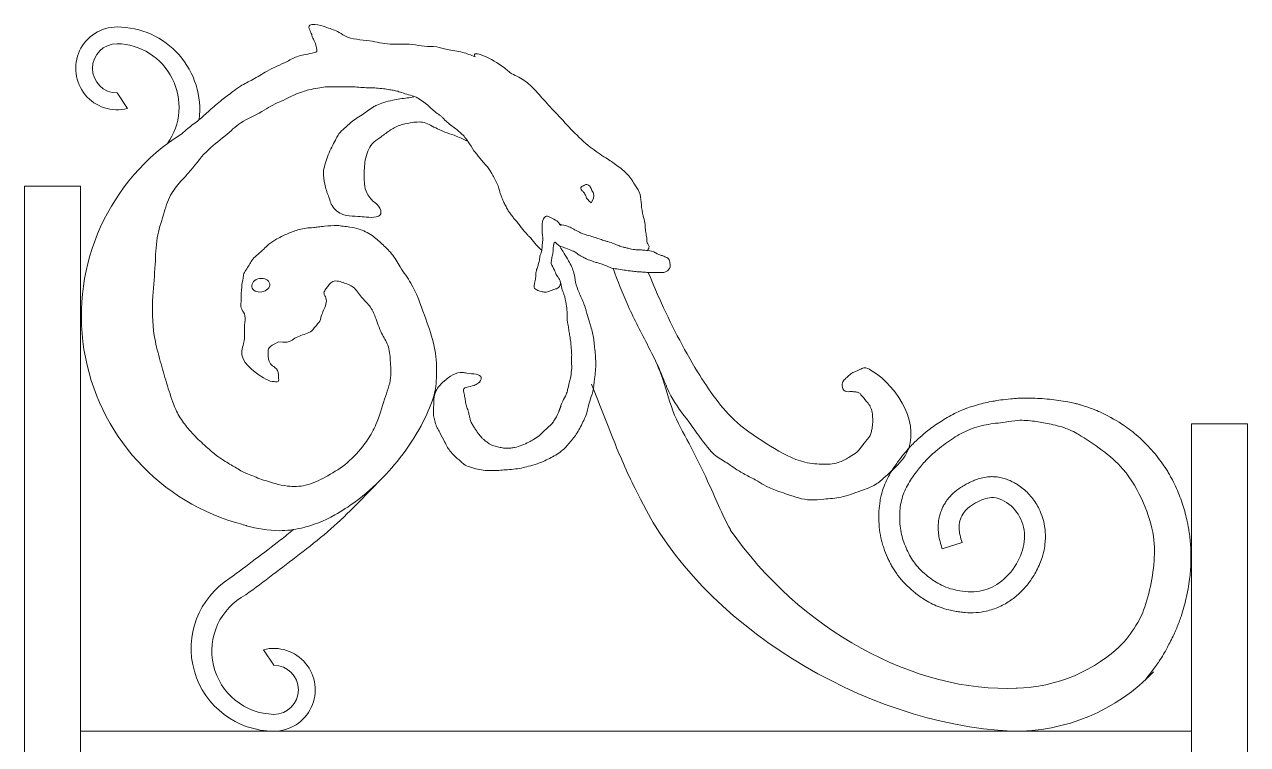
# Model space of a CAD drawing. Header units: millimetres. Extents: x -644 to 652, y 0 to 1491.
# Drawn here: x 7.2 to 322.2, y 1305.5 to 1490.9 of the extents above; entities that cross this region are included whole.
import ezdxf

# ---------------------------------------------------------------- set-up
doc = ezdxf.new("R2010")
doc.units = ezdxf.units.MM
doc.layers.add('ceco.net 171', color=7, linetype='Continuous')

msp = doc.modelspace()

# ---------------------------------------------------------------- linework, layer by layer
at = {"layer": 'ceco.net 171', "lineweight": 5}
for p, q in [((31.05, 1473.25), (33.73, 1469.28)), ((7.2, 0), (7.2, 1449.25)), ((7.2, 1449.25), (21.6, 1449.25)), ((21.6, 14.4), (21.6, 1449.25)), ((307.8, 14.4), (307.8, 1388.06)), ((307.8, 1388.06), (322.2, 1388.06)), ((322.2, 0), (322.2, 1388.06)), ((248.68, 1357.55), (243.55, 1355.93)), ((71.43, 1325.95), (68.75, 1329.93)), ((307.8, 1308.96), (21.6, 1308.96))]:
    msp.add_line(p, q, dxfattribs=at)
for centre, radius, start, end in [((31.05, 1479.59), 10.65, 90, 284.5647), ((31.05, 1468.93), 21.31, 353.071, 90), ((31.05, 1479.59), 6.33, 90, 270), ((30.71, 1469.62), 16.31, 324.7809, 88.8132), ((77.33, 1415.85), 55.47, 122.2458, 255.6164), ((71.43, 1330.27), 21.31, 122.1157, 270), ((71.77, 1329.59), 16.31, 117.4569, 268.8132), ((71.43, 1319.61), 10.65, 270, 104.5647), ((261.83, 1360.36), 40.34, 271.0527, 315.0145), ((71.43, 1319.61), 6.33, 270, 90), ((262.45, 1357.87), 48.92, 268.8794, 316.5685)]:
    msp.add_arc(centre, radius, start, end, dxfattribs=at)
at = {"layer": 'ceco.net 171', "lineweight": 5, "extrusion": (0, 0, -1)}
msp.add_ellipse((68.05, 1423.75), major_axis=(2.31, 0.38), ratio=0.745013, dxfattribs=at)
for centre, major_axis, ratio, start_param, end_param in [((237.32, 1369.33), (-73.07, 39.04), 0.632036, 4.067953, 5.57081), ((238.69, 1380.33), (-54.02, 46.83), 0.705323, 3.772195, 5.066308)]:
    msp.add_ellipse(centre, major_axis=major_axis, ratio=ratio, start_param=start_param, end_param=end_param, dxfattribs=at)
at = {"layer": 'ceco.net 171', "lineweight": 5}
for points, knots in [([(47.74, 1462.76), (48.24, 1463.2), (49.61, 1464.48), (52.2, 1466.22), (54.94, 1468.9), (57.86, 1471.33), (60.51, 1473.35), (63.19, 1475.38), (66.2, 1476.66), (70, 1479.24), (74.04, 1480.9), (78.12, 1483.12), (80.46, 1483.23), (82.61, 1483.84), (82.46, 1484.57), (82.35, 1485.47), (82.01, 1486.37), (81.62, 1487.12), (81.33, 1487.59), (81.22, 1488.33), (80.63, 1489.44), (80.22, 1490.82), (82.92, 1490.96), (85.23, 1489.92), (87.49, 1489.44), (90.86, 1486.99), (95.76, 1486.95), (101.45, 1485.47), (106.28, 1486.08), (110.2, 1485.09), (113.26, 1485.36), (116.44, 1484.2), (119.88, 1483.96), (122.19, 1482.98), (123.24, 1482.53)], [24.587765, 24.587765, 24.587765, 24.587765, 27.3882, 32.434113, 37.4893, 43.347551, 48.207539, 51.447506, 56.540618, 62.585281, 70.527779, 74.975587, 81.003799, 81.956917, 82.667619, 83.672755, 85.920393, 86.55613, 87.191866, 88.197002, 89.545257, 90.966193, 91.970918, 94.704339, 99.428672, 102.426984, 111.459653, 118.959038, 126.921527, 131.243497, 135.657745, 139.484265, 145.141901, 149.866209, 149.866209, 149.866209, 149.866209]), ([(123.24, 1482.53), (122.02, 1484.82), (130.04, 1480.78), (132.37, 1478.25), (135.21, 1477.07), (138.02, 1474.94), (140.95, 1471.36), (144.57, 1467.6), (148.44, 1463.36), (152.51, 1459.41), (156.55, 1456.8), (159.87, 1454.6), (162.68, 1452.41), (164.38, 1449.66), (165.98, 1447.17), (166.03, 1444.41), (166.4, 1441.96), (167.08, 1439.87), (167.06, 1438.16), (167.31, 1436.87), (167.54, 1435.77), (167.39, 1434.59), (168.36, 1433.75), (167.8, 1432.91), (167.68, 1432.71)], [0, 0, 0, 0, 10.795536, 14.636052, 17.369964, 23.055565, 29.300466, 36.548764, 44.800784, 53.246284, 60.070428, 64.763139, 69.89808, 74.708306, 78.204856, 81.925172, 85.945704, 88.566889, 90.987508, 92.997768, 94.002904, 95.714556, 97.648045, 98.446793, 98.446793, 98.446793, 98.446793]), ([(140.34, 1432.67), (140.94, 1432.34), (138.86, 1434.17), (138.27, 1435.05), (137.61, 1435.93), (136.9, 1436.54), (136.33, 1437.25), (135.64, 1437.99), (134.91, 1438.91), (134.26, 1439.85), (133.48, 1440.66), (132.85, 1441.48), (132.2, 1442.28), (131.6, 1443.23), (131.11, 1444.24), (130.51, 1445.36), (130.12, 1446.44), (129.67, 1447.43), (129.48, 1448.51), (129.08, 1449.77), (128.33, 1451.02), (127.74, 1452.22), (127.14, 1453.28), (126.36, 1454.37), (125.32, 1455.38), (124.48, 1456.51), (123.7, 1457.47), (122.6, 1458.76), (121.78, 1460.35), (120.65, 1461.86), (119.65, 1462.88), (118.55, 1463.88), (117.28, 1464.71), (116.08, 1465.73), (115.13, 1466.62), (114.23, 1467.54), (112.65, 1468.47), (111.2, 1470.14), (109.27, 1471.37), (108.08, 1472.23), (106.64, 1472.64), (105.29, 1473.02), (103.79, 1473.56), (102.48, 1473.92), (101.14, 1474.11), (99.61, 1474.36), (97.9, 1474.52), (96.12, 1474.59), (94.27, 1474.63), (92.18, 1474.84), (89.82, 1474.82), (87.28, 1474.82), (84.88, 1474.91), (82.65, 1474.39), (81.17, 1474.27), (80.44, 1474.03)], [0, 0, 0, 0, 2.858829, 4.479613, 6.100397, 7.105521, 8.416085, 9.855668, 11.347515, 13.281004, 14.591569, 16.030249, 17.606043, 18.883434, 20.693502, 22.277733, 24.171875, 25.47232, 26.782876, 28.716422, 30.941499, 32.848707, 34.269256, 36.047471, 38.384006, 40.290291, 41.911075, 43.531859, 47.359538, 49.293028, 51.388925, 53.317298, 55.449388, 57.681619, 59.878602, 60.883738, 63.015845, 67.442984, 69.950555, 72.571751, 73.470589, 76.151698, 78.418006, 80.118803, 81.767769, 84.077823, 86.548817, 88.929737, 91.491454, 94.266433, 97.682123, 101.309249, 104.861605, 107.620082, 110.863477, 110.863477, 110.863477, 110.863477]), ([(65.48, 1374.88), (64.08, 1375.44), (63.24, 1375.77), (61.84, 1376.69), (60.27, 1377.53), (58.87, 1378.47), (56.7, 1379.8), (54.12, 1382.08), (51.44, 1384.48), (49.41, 1386.73), (48.1, 1388.5), (46.62, 1390.52), (45.13, 1394.21), (43.57, 1399.32), (41.93, 1405), (40.13, 1412), (40.05, 1420.4), (40.97, 1428.63), (41.02, 1435.78), (42.97, 1441.63), (44.37, 1446.82), (47.09, 1450.1), (50.38, 1453.6), (53.6, 1458.18), (58.65, 1461.89), (63.26, 1466.21), (67.77, 1467.92), (71.72, 1470.56), (74.43, 1471.49), (77.46, 1473.33), (79.89, 1473.9), (80.44, 1474.03)], [0, 0, 0, 0, 5.472854, 11.963927, 18.084215, 25.453595, 34.373694, 47.355938, 64.800993, 76.770776, 82.657144, 90.459212, 105.973148, 128.75029, 151.527432, 175.251074, 214.639474, 246.68789, 273.572843, 297.526976, 318.745266, 335.638869, 346.960737, 375.162564, 400.030966, 420.911472, 447.187866, 467.70642, 470.609603, 493.376329, 500.027731, 500.027731, 500.027731, 500.027731]), ([(121.44, 1460.77), (120.94, 1461.03), (119.99, 1461.42), (118.28, 1462.27), (115.97, 1462.94), (113.77, 1463.9), (111.86, 1464.91), (109.62, 1466), (106.78, 1465.63), (103.73, 1465.02), (101.1, 1463.58), (98.93, 1461.77), (96.67, 1460.41), (95.52, 1458.24), (94.95, 1456.07), (94.69, 1453.86), (94.69, 1451.67), (94.73, 1449.59), (95.14, 1447.56), (96.31, 1446.04), (97.66, 1444.77), (99.15, 1443.61), (98.99, 1441.72), (97.29, 1441.11), (95.37, 1441.29), (92.81, 1441.52), (90.64, 1441.53), (88.15, 1442.26), (86.28, 1443.94), (85.79, 1446.13), (85.13, 1447.39), (84.66, 1449.5), (84.08, 1451.55), (84.29, 1453.88), (84.87, 1455.8), (85.6, 1457.84), (86.56, 1459.75), (87.4, 1461.34), (88.24, 1462.97), (89.92, 1464.36), (91.64, 1466.13), (93.76, 1467.36), (95.41, 1468.47), (96.75, 1469.5), (98.19, 1470.23), (99.87, 1470.9), (101.89, 1471.36), (103.9, 1471.74), (105.68, 1471.99), (106.92, 1472.1), (107.47, 1472.22)], [22.98927, 22.98927, 22.98927, 22.98927, 29.467624, 36.657283, 46.13534, 56.872511, 64.543479, 71.507806, 85.462049, 96.488566, 108.076955, 119.801826, 129.768281, 138.179138, 147.657847, 155.634256, 164.815627, 171.24604, 181.414743, 187.721423, 193.361916, 203.333322, 207.79187, 212.248919, 222.21634, 230.62711, 242.251565, 247.295472, 261.140923, 266.781384, 273.08789, 279.394397, 291.52482, 297.955232, 306.175515, 315.002521, 323.222803, 330.892334, 336.090925, 344.309504, 356.434607, 364.506698, 372.578891, 379.765685, 384.222837, 391.409631, 400.716731, 408.067676, 415.684443, 422.174306, 422.174306, 422.174306, 422.174306]), ([(145.17, 1424.83), (145.28, 1424.18), (145.21, 1423.14), (143.53, 1422.66), (142.9, 1422.42), (141.68, 1421.88), (140.53, 1422.09), (139.49, 1422.3), (139.02, 1422.67), (138.27, 1423), (138.75, 1424.79), (138.87, 1425.83), (138.94, 1427.38), (139.26, 1428.24), (139.6, 1429.24), (139.85, 1430.1), (139.85, 1431.22), (140.39, 1432.33), (140.53, 1433.62), (140.6, 1434.77), (140.78, 1435.89), (140.46, 1437.19), (140.52, 1438.55), (140.53, 1439.84), (140.78, 1440.89), (141.65, 1441.8), (142.96, 1440.99), (144.05, 1440.56), (144.87, 1439.8), (145.13, 1439.25), (145.41, 1439.12)], [172.078341, 172.078341, 172.078341, 172.078341, 174.340264, 175.344955, 176.765891, 178.69841, 180.046666, 181.635693, 182.589297, 183.299781, 185.153004, 187.006258, 188.859481, 190.894401, 192.483428, 193.488564, 195.970673, 198.217741, 200.070945, 201.492349, 203.081376, 204.793027, 206.925134, 208.778338, 210.126634, 211.436573, 213.234262, 215.526081, 216.531206, 217.84177, 217.84177, 217.84177, 217.84177]), ([(72.63, 1409.15), (69.85, 1407.88), (70.01, 1406.45), (69.94, 1405.6), (70.25, 1403.35), (72.63, 1402.25), (72.54, 1400.8), (72.76, 1398.83), (71.84, 1398.95), (70.57, 1398.88), (66.74, 1401.05), (62.21, 1404.54), (64.12, 1409.86), (63.7, 1413.13), (64.25, 1416.3), (62.74, 1417.8), (63.03, 1419.22), (63.01, 1420.49), (62.93, 1421.53), (63.17, 1422.83), (63.18, 1424.19), (63.57, 1425.38), (63.59, 1426.85), (64.84, 1428.33), (65.6, 1430.27), (67.36, 1431.74), (68.78, 1432.96), (70.24, 1434.51), (71.99, 1435.55), (74.11, 1436.68), (76.04, 1437.48), (78.03, 1438.15), (79.74, 1438.52), (81.42, 1438.55), (83.03, 1438.8), (84.93, 1438.95), (87.32, 1439.26), (89.37, 1438.91), (91.03, 1438.78), (93.3, 1438.27), (95.04, 1437.58), (97.23, 1436.28), (99.16, 1434.5), (102.07, 1431.83), (104.08, 1428.09), (107.7, 1423.32), (109.98, 1416.42), (112.83, 1409.12), (113.5, 1402.41), (113.15, 1395.85), (110.19, 1388.83), (105.77, 1381.31), (99.4, 1373.85), (93.7, 1368.75), (86.19, 1363.79), (79.56, 1361.19), (72, 1360.19), (66.93, 1361.13), (64.2, 1361.91), (63.55, 1362.11)], [0, 0, 0, 0, 4.837864, 10.310791, 13.370842, 22.290941, 31.419225, 34.907867, 37.644237, 40.703133, 50.280693, 84.821492, 92.378134, 113.15382, 122.282105, 129.056307, 134.698249, 138.186948, 143.121357, 149.316705, 152.805347, 159.000632, 163.838366, 169.479058, 180.760443, 187.802434, 195.778687, 202.820678, 212.541385, 219.312061, 230.959215, 236.842858, 243.88475, 251.251697, 256.460777, 262.949831, 275.185312, 281.379864, 288.935809, 297.8553, 304.832584, 312.389226, 325.551266, 339.029269, 354.633393, 374.084435, 409.043431, 438.475481, 465.431564, 487.175372, 514.573583, 553.232481, 589.347916, 627.514678, 650.281404, 686.121751, 709.376826, 743.826026, 745.279222, 745.279222, 745.279222, 745.279222]), ([(167.83, 1432.71), (169.27, 1432.42), (170.07, 1431.84), (171.08, 1431.52), (172, 1431.12), (173.31, 1430.63), (173.41, 1429.52), (173.62, 1428.49), (172.96, 1427.52), (171.86, 1426.94), (170.62, 1427.01), (169.44, 1427.02), (168.06, 1426.98), (167.01, 1427.09), (166.17, 1427.18), (164.93, 1427.19), (163.68, 1427.41), (162.44, 1427.47), (161.32, 1427.77), (160.09, 1427.88), (158.89, 1428.07), (158.04, 1428.21), (157.34, 1428.68), (156.52, 1428.97), (155.82, 1429.23), (155.02, 1429.53), (154.22, 1429.62), (153.58, 1429.92), (152.86, 1430.15), (151.99, 1430.42), (151.25, 1430.95), (150.15, 1431.33), (149.34, 1432.22), (148.08, 1432.67), (146.75, 1433.34), (145.34, 1433.65), (144.48, 1434.16), (143.57, 1435.38), (143.38, 1433.25), (143.33, 1432.21), (143.1, 1431.07), (142.89, 1430.22), (142.86, 1429.63), (142.83, 1429.3)], [100.652462, 100.652462, 100.652462, 100.652462, 101.9532, 104.435053, 106.023874, 107.612901, 109.324552, 110.635164, 111.780848, 113.687046, 115.539822, 116.960758, 119.092178, 120.238088, 121.82688, 123.446864, 125.299641, 127.010626, 128.156515, 130.889966, 132.03565, 133.456586, 134.767151, 135.665988, 137.014218, 137.913055, 139.261285, 140.266421, 140.976905, 142.774554, 143.77969, 145.577379, 146.998783, 148.58781, 151.069919, 153.104606, 154.902255, 156.212819, 158.247762, 160.100967, 161.898615, 162.797452, 164.122738, 164.122738, 164.122738, 164.122738]), ([(189, 1360.83), (186.81, 1364.86), (183.68, 1372.52), (178.65, 1382.61), (173.77, 1391.29), (171.76, 1400.2), (167.4, 1409.04), (162.62, 1417.96), (160.02, 1424.86), (158.79, 1428.12)], [33.552073, 33.552073, 33.552073, 33.552073, 52.699849, 67.643086, 80.679607, 93.90064, 105.361518, 121.575961, 136.065712, 136.065712, 136.065712, 136.065712]), ([(167.87, 1426.98), (168.81, 1424.75), (172.49, 1415.98), (179.37, 1402.7), (188.7, 1389.11), (199.05, 1382.41), (206.54, 1378.11), (212.85, 1377.54), (216.96, 1377.86), (219.59, 1379.49), (221.71, 1380.71), (222.88, 1382.28), (223.96, 1383.79), (225.13, 1385.01), (225.36, 1386.3), (225.57, 1387.07), (225.63, 1388.04), (225.71, 1388.95), (225.63, 1389.83), (225.63, 1390.43), (225.44, 1391.62), (225.08, 1392.33), (224.69, 1393.27), (223.82, 1393.99), (223.35, 1394.82), (222.68, 1395.46), (222.15, 1396.2), (221.18, 1396.27), (220.05, 1396.47), (218.37, 1396.12), (217.6, 1397.83), (218.02, 1399.24), (219.11, 1400.01), (219.93, 1400.96), (221.17, 1401.54), (222.21, 1401.96), (223.64, 1402.78), (232.34, 1398.06), (238.66, 1385.92), (232.24, 1377.42), (229.4, 1374.93), (226.24, 1372.06), (222.14, 1370.73), (217.88, 1368.99), (213.41, 1368.76), (209.77, 1368.32), (206.57, 1368.88), (204, 1369.83), (201.1, 1370.8), (198.38, 1371.84), (195.98, 1373.43), (193.11, 1374.83), (190.5, 1376.32), (188.25, 1378), (184.49, 1379.99), (181.29, 1384.42), (177.65, 1389.56), (173.98, 1394.07), (171.59, 1400.12), (170.15, 1403.51), (169.21, 1405.37)], [0, 0, 0, 0, 10.055609, 39.617458, 62.560946, 77.202025, 90.804722, 97.678738, 103.406481, 107.536583, 110.413512, 113.542748, 115.395495, 118.666838, 119.377524, 120.966345, 122.112234, 123.258144, 124.878928, 125.514664, 127.367868, 128.078554, 130.088814, 131.09395, 132.714727, 134.025291, 135.030482, 136.176166, 137.764958, 140.056297, 142.281374, 144.079022, 145.699042, 147.708457, 149.29695, 151.229469, 152.817961, 155.514447, 187.719688, 191.982529, 198.921454, 203.470339, 209.267897, 216.636946, 222.773173, 227.496413, 232.012729, 236.08257, 239.460587, 244.42476, 247.978254, 252.495061, 256.910435, 260.22898, 265.254063, 273.735615, 280.478599, 292.07953, 298.723834, 307.406136, 307.406136, 307.406136, 307.406136]), ([(65.48, 1374.88), (65.65, 1374.82), (66.42, 1374.53), (67.81, 1373.86), (69.8, 1373.34), (72.13, 1372.52), (75.39, 1371.88), (79.94, 1371.96), (84.85, 1374.37), (90, 1377.43), (93.46, 1381.01), (96.04, 1384.58), (98.26, 1388.56), (99.7, 1394.07), (101.85, 1399.48), (101.42, 1404.23), (101.18, 1408.26), (98.83, 1411.6), (97.81, 1415.19), (96.26, 1418.52), (93.86, 1420.65), (92.27, 1423.34), (89.51, 1424.35), (87.07, 1425.25), (85.76, 1424.11), (85.22, 1423.29), (84.66, 1422.63), (84.15, 1421.61), (85.32, 1420.2), (84.7, 1418.08), (83.67, 1416.21), (83.43, 1414.38), (82.12, 1413.25), (81.2, 1411.85), (79.64, 1411.21), (77.98, 1410.72), (76.52, 1409.95), (75.3, 1409.05), (74.41, 1409.12), (72.63, 1409.15)], [826.957108, 826.957108, 826.957108, 826.957108, 829.09905, 836.655691, 844.865103, 853.074442, 865.463647, 883.63823, 905.005383, 928.299808, 953.689967, 962.342107, 979.782068, 1006.471062, 1029.057638, 1046.367102, 1061.667607, 1075.215687, 1092.742033, 1105.322439, 1117.292379, 1130.203101, 1139.878637, 1151.687345, 1156.619448, 1158.782534, 1163.108595, 1167.213301, 1170.116484, 1182.73232, 1188.926872, 1195.768062, 1203.135009, 1208.344149, 1215.114824, 1221.954324, 1228.724999, 1234.528494, 1238.854482, 1238.854482, 1238.854482, 1238.854482]), ([(165.89, 1368.69), (165.41, 1369.59), (162.73, 1374.68), (158.55, 1384.61), (155.04, 1393.67), (153.24, 1398.32)], [60.769797, 60.769797, 60.769797, 60.769797, 65.019767, 84.768577, 105.549402, 105.549402, 105.549402, 105.549402]), ([(282.23, 1391.95), (281.83, 1392.09), (281.51, 1392.21), (281.07, 1392.37), (280.54, 1392.54), (279.84, 1392.72), (279.49, 1392.85), (279.01, 1392.99), (278.67, 1393.11), (278.12, 1393.27), (277.84, 1393.3), (277, 1393.51), (276.47, 1393.65), (275.17, 1393.86), (274.3, 1394.02), (272.77, 1394.22), (271.97, 1394.31), (270.35, 1394.47), (269.48, 1394.57), (267.92, 1394.65), (267.2, 1394.65), (265.6, 1394.69), (264.97, 1394.65), (264.02, 1394.66), (263.41, 1394.68), (262.69, 1394.6), (261.75, 1394.51), (260.34, 1394.41), (259.47, 1394.32), (257.99, 1394.14), (257.11, 1393.94), (256.06, 1393.81), (255.28, 1393.64), (253.3, 1393.17), (251.98, 1392.78), (249.28, 1391.88), (247.98, 1391.36), (245.48, 1390.07), (244.26, 1389.36), (241.98, 1387.89), (240.9, 1387.13), (239.18, 1385.79), (238.53, 1385.24), (237.23, 1384.1), (236.6, 1383.51), (235.69, 1382.58), (235.41, 1382.29), (234.57, 1381.38), (234.06, 1380.76), (233.3, 1379.82), (233.04, 1379.49), (232.63, 1378.95), (232.48, 1378.75), (232.16, 1378.32), (232, 1378.1), (231.52, 1377.42), (231.19, 1376.96), (230.57, 1375.99), (230.27, 1375.5), (229.63, 1374.36), (229.3, 1373.7), (228.71, 1372.34), (228.44, 1371.64), (228.07, 1370.48), (227.95, 1370.04), (227.73, 1369.13), (227.64, 1368.68), (227.41, 1367.35), (227.32, 1366.47), (227.25, 1365.11), (227.23, 1364.61), (227.24, 1363.68), (227.25, 1363.24), (227.29, 1362.35), (227.32, 1361.91), (227.46, 1360.56), (227.59, 1359.66), (227.88, 1358.3), (227.99, 1357.85), (228.24, 1356.98), (228.37, 1356.54), (228.8, 1355.27), (229.12, 1354.45), (229.63, 1353.3), (229.8, 1352.95), (230.15, 1352.25), (230.33, 1351.89), (230.92, 1350.83), (231.36, 1350.13), (232.13, 1349.05), (232.41, 1348.68), (233, 1347.96), (233.3, 1347.62), (234.22, 1346.63), (234.86, 1346.03), (235.82, 1345.19), (236.15, 1344.91), (236.9, 1344.31), (237.34, 1343.98), (238.26, 1343.32), (238.74, 1342.99), (239.82, 1342.33), (240.43, 1341.99), (241.7, 1341.37), (242.35, 1341.1), (243.76, 1340.59), (244.53, 1340.35), (245.8, 1340.04), (246.3, 1339.93), (247.24, 1339.76), (247.67, 1339.69), (248.55, 1339.57), (249, 1339.53), (250.37, 1339.43), (251.32, 1339.42), (253.14, 1339.54), (254.02, 1339.66), (255.49, 1339.98), (256.07, 1340.15), (257.2, 1340.52), (257.74, 1340.74), (259.34, 1341.46), (260.34, 1342.03), (262.13, 1343.28), (262.92, 1343.93), (264.38, 1345.33), (265.05, 1346.08), (266.31, 1347.7), (266.9, 1348.57), (267.73, 1350.03), (268.03, 1350.59), (268.58, 1351.77), (268.83, 1352.37), (269.35, 1353.82), (269.6, 1354.68), (269.92, 1356.25), (270.03, 1356.94), (270.13, 1358.18), (270.15, 1358.71), (270.13, 1359.77), (270.1, 1360.3), (269.93, 1361.88), (269.71, 1362.93), (269.16, 1364.69), (268.88, 1365.41), (268.28, 1366.65), (267.99, 1367.17), (267.35, 1368.18), (267, 1368.66), (265.88, 1370.05), (265.02, 1370.89), (263.62, 1371.97), (263.15, 1372.29), (262.32, 1372.8), (261.97, 1372.99), (261.24, 1373.36), (260.85, 1373.53), (260.04, 1373.85), (259.61, 1373.99), (258.69, 1374.23), (258.21, 1374.33), (257.38, 1374.43), (257.04, 1374.46), (256.39, 1374.48), (256.07, 1374.47), (255.14, 1374.41), (254.55, 1374.31), (253.46, 1374.07), (252.95, 1373.92), (252.07, 1373.61), (251.69, 1373.45), (251.07, 1373.18), (250.83, 1373.07), (250.4, 1372.86), (250.22, 1372.77), (249.85, 1372.58), (249.66, 1372.48), (249.09, 1372.16), (248.7, 1371.93), (247.67, 1371.26), (247.01, 1370.77), (245.74, 1369.6), (245.12, 1368.91), (244.38, 1367.82), (244.19, 1367.51), (243.84, 1366.89), (243.68, 1366.57), (243.26, 1365.61), (243.04, 1364.96), (242.75, 1363.79), (242.66, 1363.28), (242.55, 1362.36), (242.53, 1361.96), (242.51, 1361.25), (242.52, 1360.95), (242.55, 1360.37), (242.58, 1360.09), (242.68, 1359.28), (242.77, 1358.78), (243.05, 1357.58), (243.24, 1356.94), (243.46, 1356.23), (243.51, 1356.08), (243.55, 1355.93)], [0, 0, 0, 0, 0.938689, 0.938689, 2.143991, 2.143991, 3.154332, 3.154332, 3.911141, 3.911141, 4.667949, 4.667949, 6.181566, 6.181566, 8.404073, 8.404073, 10.62658, 10.62658, 13.102091, 13.102091, 15.573724, 15.573724, 17.372488, 17.372488, 18.721921, 18.721921, 20.071354, 20.071354, 22.77022, 22.77022, 24.833062, 24.833062, 26.895903, 26.895903, 31.021587, 31.021587, 35.147271, 35.147271, 39.272955, 39.272955, 43.146545, 43.146545, 45.643216, 45.643216, 48.139887, 48.139887, 49.287545, 49.287545, 51.582861, 51.582861, 52.843849, 52.843849, 53.648432, 53.648432, 54.453014, 54.453014, 56.062179, 56.062179, 57.603868, 57.603868, 59.471659, 59.471659, 61.33945, 61.33945, 62.462031, 62.462031, 63.584612, 63.584612, 65.829775, 65.829775, 67.155027, 67.155027, 68.349006, 68.349006, 69.542986, 69.542986, 71.930946, 71.930946, 73.112753, 73.112753, 74.294561, 74.294561, 76.658176, 76.658176, 77.714632, 77.714632, 78.771088, 78.771088, 80.883999, 80.883999, 82.033908, 82.033908, 83.183817, 83.183817, 85.483635, 85.483635, 86.646911, 86.646911, 88.166115, 88.166115, 89.68532, 89.68532, 91.411182, 91.411182, 93.137045, 93.137045, 95.17609, 95.17609, 96.511033, 96.511033, 97.663327, 97.663327, 98.815621, 98.815621, 101.120208, 101.120208, 103.171393, 103.171393, 104.532647, 104.532647, 105.893901, 105.893901, 108.616409, 108.616409, 111.088189, 111.088189, 113.559969, 113.559969, 116.201891, 116.201891, 117.826451, 117.826451, 119.451011, 119.451011, 121.577799, 121.577799, 123.190034, 123.190034, 124.375334, 124.375334, 125.560633, 125.560633, 127.931233, 127.931233, 129.620785, 129.620785, 130.907206, 130.907206, 132.193628, 132.193628, 134.76647, 134.76647, 135.984627, 135.984627, 136.825306, 136.825306, 137.665984, 137.665984, 138.497459, 138.497459, 139.334354, 139.334354, 139.863337, 139.863337, 140.39232, 140.39232, 141.450285, 141.450285, 142.508251, 142.508251, 143.419386, 143.419386, 144.06149, 144.06149, 144.579644, 144.579644, 145.097798, 145.097798, 146.134107, 146.134107, 147.854073, 147.854073, 149.574039, 149.574039, 150.204177, 150.204177, 150.834315, 150.834315, 152.09459, 152.09459, 153.056236, 153.056236, 153.803314, 153.803314, 154.351666, 154.351666, 154.900017, 154.900017, 155.99672, 155.99672, 157.757892, 157.757892, 158.254283, 158.254283, 158.254283, 158.254283]), ([(295.74, 1321.98), (298.05, 1324.93), (298.82, 1326.03), (299.5, 1327), (300.47, 1328.59), (301.56, 1330.49), (301.95, 1331.39), (302.92, 1333.15), (303.17, 1333.69), (303.58, 1334.62), (303.75, 1335), (304.36, 1336.52), (304.76, 1337.58), (305.32, 1339.23), (305.58, 1340.08), (306.23, 1342.41), (306.57, 1343.88), (307.04, 1346.39), (307.18, 1347.31), (307.35, 1348.72), (307.43, 1349.5), (307.54, 1350.83), (307.58, 1351.5), (307.63, 1353.43), (307.63, 1354.18), (307.58, 1355.91), (307.54, 1356.66), (307.45, 1357.82), (307.36, 1358.73), (307.33, 1359.03), (307.16, 1360.26), (307.05, 1360.99), (306.88, 1361.96), (306.37, 1364.32), (306, 1365.72), (305.09, 1368.56), (304.54, 1369.99), (303.58, 1372.17), (303.22, 1372.9), (302.65, 1374), (302.45, 1374.37), (302.05, 1375.08), (301.85, 1375.43), (301.21, 1376.46), (300.78, 1377.13), (299.3, 1379.21), (298.17, 1380.63), (295.95, 1383.05), (294.77, 1384.19), (292.31, 1386.28), (291.11, 1387.18), (287.92, 1389.24), (285.99, 1390.28), (283.78, 1391.32), (283.18, 1391.57), (282.23, 1391.95)], [0, 0, 0, 0, 1.598518, 1.598518, 4.795553, 4.795553, 7.705451, 7.705451, 9.125533, 9.125533, 10.545615, 10.545615, 13.385778, 13.385778, 15.585729, 15.585729, 19.98563, 19.98563, 22.272801, 22.272801, 23.941363, 23.941363, 25.609926, 25.609926, 28.94705, 28.94705, 30.67089, 30.67089, 32.09649, 32.09649, 33.522089, 33.522089, 36.373287, 36.373287, 40.440864, 40.440864, 44.508441, 44.508441, 46.570601, 46.570601, 47.59231, 47.59231, 48.614019, 48.614019, 50.657437, 50.657437, 55.272886, 55.272886, 59.888335, 59.888335, 64.503784, 64.503784, 71.194231, 71.194231, 72.666347, 72.666347, 72.666347, 72.666347]), ([(278.71, 1385.35), (278.1, 1385.67), (277.03, 1386.26), (274.51, 1387.28), (271.31, 1388.1), (267.19, 1388.79), (263.38, 1389.14), (259.23, 1388.4), (254.84, 1387.97), (250.06, 1386.6), (245.82, 1384.05), (242.13, 1381.36), (239.13, 1378.51), (236.73, 1375.51), (234.47, 1372.31), (232.84, 1368.33), (232.48, 1363.97), (232.92, 1359.62), (234.36, 1355.64), (236.49, 1351.84), (239.66, 1348.84), (243.51, 1346.21), (248.31, 1344.8), (253.86, 1344.64), (259.42, 1347.45), (263.3, 1352.35), (265.28, 1358.39), (264.01, 1364.39), (260.51, 1367.98), (256.38, 1369.52), (252.39, 1368.06), (248.67, 1365.54), (247.54, 1361.18), (248.3, 1358.77), (248.68, 1357.55)], [0, 0, 0, 0, 2.296243, 4.084183, 9.088239, 13.294426, 18.108201, 21.768093, 27.324224, 32.896962, 38.199824, 43.783649, 48.190169, 51.967791, 56.652273, 61.248171, 66.173986, 71.123331, 75.778304, 80.246151, 85.566426, 90.228366, 95.70528, 102.128766, 108.285201, 115.790716, 122.515042, 128.960261, 135.246637, 138.483736, 143.119313, 148.74737, 152.863661, 157.102902, 157.102902, 157.102902, 157.102902]), ([(290.37, 1331.84), (291.82, 1333.72), (294.72, 1337.49), (296.95, 1344.5), (298.25, 1351.68), (298.33, 1359.7), (295.51, 1368.15), (289.87, 1378.21), (282.75, 1382.76), (278.56, 1385.44)], [0, 0, 0, 0, 7.87509, 15.817937, 24.254118, 32.319269, 42.328081, 53.752423, 70.099365, 70.099365, 70.099365, 70.099365]), ([(60.11, 1348.32), (64.47, 1351.57), (69.99, 1355.67), (75.37, 1359.95), (76.48, 1360.85)], [0, 0, 0, 0, 22.684306, 28.643025, 28.643025, 28.643025, 28.643025])]:
    msp.add_open_spline(points, degree=3, knots=knots, dxfattribs=at)
for points in [[(153.19, 1444.99), (152.76, 1445.28), (152.38, 1445.71), (151.99, 1446.18), (151.83, 1446.6), (151.51, 1447.21), (151.3, 1447.61), (150.78, 1448.12), (150.46, 1448.73), (150.55, 1449.03), (151.16, 1449.35), (151.77, 1449.67), (152.7, 1449.38), (153.23, 1448.36), (153.76, 1447.35), (153.19, 1444.99)], [(145.15, 1439.46), (147.05, 1438.94), (148.34, 1438.37), (149.08, 1437.93), (149.83, 1437.55), (150.99, 1437.02), (152.42, 1436.58), (154.27, 1436), (155.51, 1435.61), (156.65, 1435.2), (157.44, 1435), (159.07, 1434.43), (160.24, 1433.95), (161.36, 1433.56), (162.17, 1433.4), (163.23, 1433.11), (164.66, 1432.91), (165.79, 1432.86), (166.98, 1432.76), (167.83, 1432.71)], [(144.75, 1391), (145.82, 1393.88), (146.71, 1395.64), (147.1, 1396.87), (147.48, 1398.62), (147.86, 1399.86), (148.04, 1401.5), (148.17, 1402.46), (148.09, 1403.64), (148.09, 1404.75), (148.13, 1406.2), (148.03, 1407.43), (147.82, 1409.64), (147.67, 1410.6), (147.44, 1412.03), (147.25, 1413.42), (147.09, 1414.17), (146.94, 1416.94), (146.7, 1418.87), (146.14, 1421.42), (145.6, 1422.95), (145.27, 1424.58), (144.63, 1425.8), (144.02, 1426.79), (143.68, 1427.62), (142.82, 1429.32)], [(64.25, 1344.06), (78.04, 1354.49), (85.24, 1360.28), (98.2, 1372.94)]]:
    msp.add_spline(points, degree=3, dxfattribs=at)
at = {"layer": 'ceco.net 171', "lineweight": 5, "end_tangent": (0.549631, 0.835407)}
msp.add_spline([(145.07, 1433.8), (147.32, 1430.04), (148.17, 1428.42), (148.71, 1426.89), (149.16, 1424.55), (150.02, 1421.9), (151.3, 1418.95), (152.07, 1416.51), (152.72, 1414.27), (153.6, 1411.11), (154.05, 1407.73), (154.34, 1403.76), (154.05, 1399.63), (153.56, 1396.37), (152.78, 1393.9), (152.02, 1390.92), (151.23, 1388.96), (149.55, 1385.76), (147.55, 1383.17), (145.54, 1381.08), (144.03, 1380.03), (142.41, 1379.18), (140.78, 1378.4), (139.26, 1377.8), (137.02, 1377.14), (135.19, 1376.7), (133.13, 1376.4), (131.07, 1376.22), (129.34, 1376.1), (127.37, 1376.04), (123.42, 1376.49), (121.88, 1376.98), (120.34, 1377.66), (119.6, 1378.37), (118.67, 1379.17), (117.63, 1380.18), (117, 1380.88), (116.16, 1382), (115.42, 1383.42), (114.15, 1385.85), (113.51, 1387.07), (112.97, 1388.47), (112.61, 1389.88), (112.51, 1391.31), (112.59, 1392.78), (112.68, 1394.98), (113.4, 1396.94), (115.26, 1399.06), (120.01, 1401.31), (121.13, 1401.12), (124.84, 1399.96), (124.05, 1398.51), (123.03, 1397.98), (121, 1397.43), (120.39, 1397.12), (120.42, 1395.81), (120.67, 1394.59), (120.87, 1393.24), (121.26, 1392.06), (121.63, 1390.79), (121.85, 1389.88), (122.07, 1388.96), (122.54, 1387.95), (123.03, 1387.13), (123.55, 1386.32), (124.08, 1385.62), (124.94, 1384.56), (125.5, 1384), (126.27, 1383.4), (127.09, 1382.8), (128.41, 1382.31), (129.71, 1382.02), (130.91, 1381.8), (132.5, 1381.84), (133.45, 1381.99), (137.11, 1383.39), (138.33, 1384.03), (139.84, 1385.08), (141.55, 1386.74), (142.96, 1388), (143.56, 1388.83), (144.75, 1391), (145.44, 1392.65)], degree=3, dxfattribs=at)

doc.saveas('drawing.dxf')
